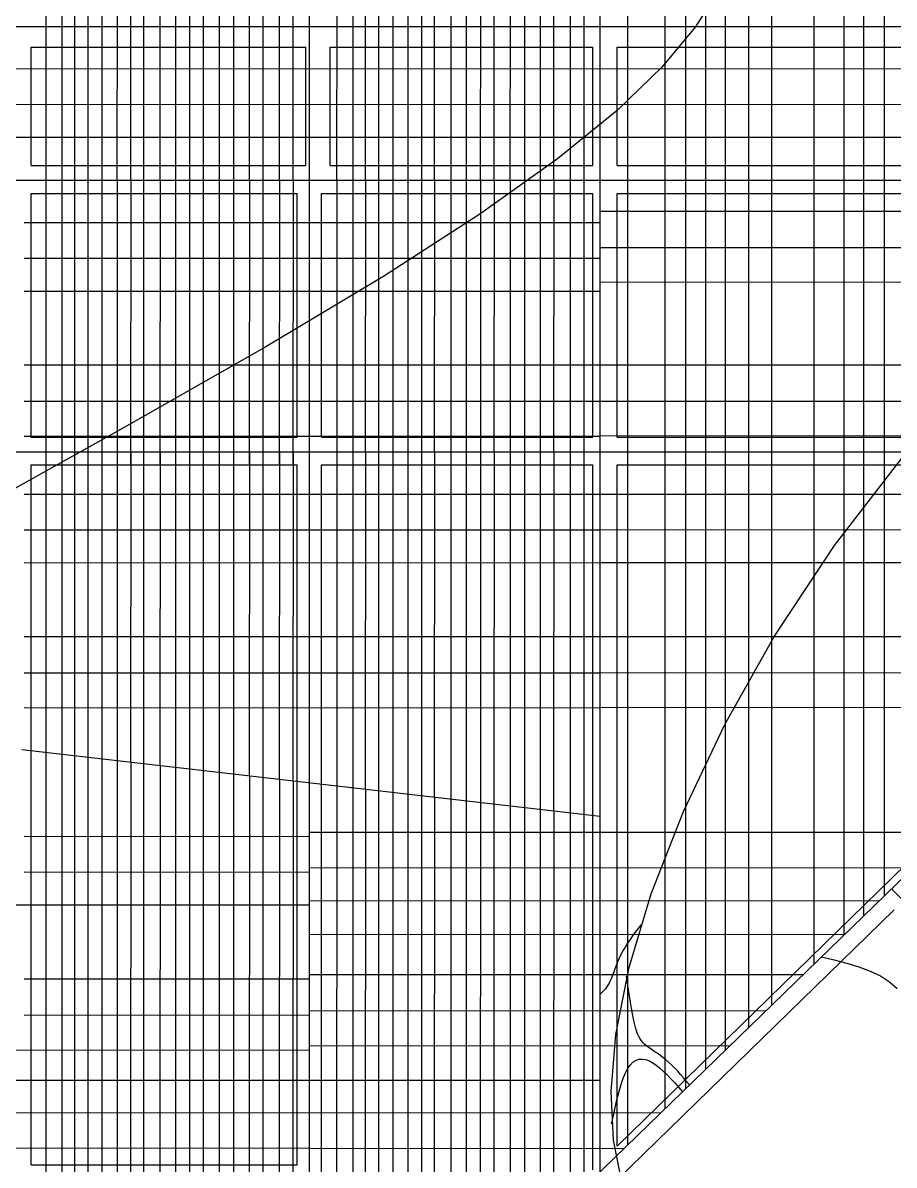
# Model space of a CAD drawing. Extents: x -15732 to 10897, y -24868 to 16165.
# Drawn here: x -2354 to 1596, y -2754 to 2426 of the extents above; entities that cross this region are included whole.
import ezdxf

# ---------------------------------------------------------------- set-up
doc = ezdxf.new("R2010")
doc.units = 0
doc.header["$MEASUREMENT"] = 0
for name, color, linetype in [('HIGHWAY', 7, 'CONTINUOUS'), ('STREETS-SPRAWL', 7, 'CONTINUOUS'), ('STREETS-SPRAWL-12M', 7, 'CONTINUOUS'), ('STREETS-SPRAWL-20M', 7, 'CONTINUOUS')]:
    doc.layers.add(name, color=color, linetype=linetype)

msp = doc.modelspace()

# ---------------------------------------------------------------- linework, layer by layer
at = {"layer": 'HIGHWAY', "color": 250, "linetype": 'CONTINUOUS'}
for p, q in [((802.1, 2576.5), (694.1, 2406.7)), ((694.1, 2406.7), (544.1, 2226.2)), ((544.1, 2226.2), (340.1, 2029)), ((340.1, 2029), (70.3, 1809.3)), ((70.3, 1809.3), (-277.2, 1561.2)), ((-277.2, 1561.2), (-714.2, 1278.9)), ((-714.2, 1278.9), (-1252.6, 956.5)), ((-1252.6, 956.5), (-1897.4, 590)), ((-1897.4, 590), (-2627, 183)), ((1630.6, 453.9), (1323.9, 56.5)), ((1323.9, 56.5), (1055.6, -350.8)), ((1055.6, -350.8), (827, -757.1)), ((827, -757.1), (639.2, -1151.7)), ((639.2, -1151.7), (493.5, -1524.1)), ((493.5, -1524.1), (391.2, -1863.3)), ((422.5, -1697.3), (410.4, -1714.1)), ((434.9, -1680.5), (422.5, -1697.3)), ((447.5, -1663.7), (434.9, -1680.5)), ((387.3, -1747.7), (376.6, -1764.5)), ((398.6, -1730.9), (387.3, -1747.7)), ((410.4, -1714.1), (398.6, -1730.9)), ((357.7, -1798.1), (349.7, -1814.8)), ((366.7, -1781.3), (357.7, -1798.1)), ((376.6, -1764.5), (366.7, -1781.3)), ((330.1, -1863.4), (324.6, -1878.4)), ((336, -1847.7), (330.1, -1863.4)), ((391.2, -1863.3), (332.1, -2161.1)), ((342.5, -1831.4), (336, -1847.7)), ((349.7, -1814.8), (342.5, -1831.4)), ((314.2, -1905.6), (309.1, -1917.5)), ((319.4, -1892.5), (314.2, -1905.6)), ((324.6, -1878.4), (319.4, -1892.5)), ((387.5, -1927), (383, -1896.6)), ((275.4, -1966.4), (269.6, -1972.3)), ((281.3, -1960.1), (275.4, -1966.4)), ((287.1, -1953.3), (281.3, -1960.1)), ((292.8, -1945.9), (287.1, -1953.3)), ((298.4, -1937.5), (292.8, -1945.9)), ((303.8, -1928.1), (298.4, -1937.5)), ((309.1, -1917.5), (303.8, -1928.1)), ((392.1, -1957), (387.5, -1927)), ((396.6, -1986.4), (392.1, -1957)), ((269.6, -1972.3), (263.6, -1978.1)), ((401.2, -2014.7), (396.6, -1986.4)), ((405.7, -2041.7), (401.2, -2014.7)), ((410.2, -2067), (405.7, -2041.7)), ((414.7, -2090.2), (410.2, -2067)), ((419.2, -2111), (414.7, -2090.2)), ((423.6, -2129.3), (419.2, -2111)), ((332.1, -2161.1), (311.3, -2418.9)), ((428.2, -2145.1), (423.6, -2129.3)), ((433, -2158.8), (428.2, -2145.1)), ((438.3, -2170.8), (433, -2158.8)), ((444, -2181.2), (438.3, -2170.8)), ((450.5, -2190.5), (444, -2181.2)), ((457.8, -2199), (450.5, -2190.5)), ((466.1, -2206.9), (457.8, -2199)), ((475.4, -2214.5), (466.1, -2206.9)), ((485.8, -2222.1), (475.4, -2214.5)), ((497, -2229.8), (485.8, -2222.1)), ((411.4, -2286.9), (424.6, -2278.3)), ((424.6, -2278.3), (438.5, -2273.5)), ((438.5, -2273.5), (453, -2272.2)), ((453, -2272.2), (468.1, -2274.4)), ((468.1, -2274.4), (483.6, -2279.6)), ((508.8, -2237.7), (497, -2229.8)), ((521.3, -2246.1), (508.8, -2237.7)), ((534.2, -2255.1), (521.3, -2246.1)), ((547.4, -2264.9), (534.2, -2255.1)), ((560.8, -2275.6), (547.4, -2264.9)), ((574.2, -2287.4), (560.8, -2275.6)), ((376.3, -2337.9), (387.2, -2316.6)), ((387.2, -2316.6), (398.9, -2299.6)), ((398.9, -2299.6), (411.4, -2286.9)), ((483.6, -2279.6), (499.6, -2287.8)), ((499.6, -2287.8), (515.9, -2298.5)), ((515.9, -2298.5), (532.6, -2311.6)), ((532.6, -2311.6), (549.5, -2326.7)), ((549.5, -2326.7), (566.7, -2343.5)), ((587.7, -2300.2), (574.2, -2287.4)), ((601.2, -2313.7), (587.7, -2300.2)), ((614.7, -2328), (601.2, -2313.7)), ((628.2, -2342.9), (614.7, -2328)), ((356.8, -2392), (366.2, -2363.3)), ((366.2, -2363.3), (376.3, -2337.9)), ((566.7, -2343.5), (584, -2361.5)), ((584, -2361.5), (601.5, -2380.6)), ((601.5, -2380.6), (619.1, -2400.3)), ((641.7, -2358.1), (628.2, -2342.9)), ((655.2, -2373.6), (641.7, -2358.1)), ((668.7, -2389.3), (655.2, -2373.6)), ((311.3, -2418.9), (322.5, -2640.5)), ((339.3, -2457.3), (347.8, -2423.5)), ((347.8, -2423.5), (356.8, -2392)), ((619.1, -2400.3), (636.7, -2420.4)), ((331.2, -2492.8), (339.3, -2457.3)), ((315.4, -2566.7), (323.2, -2529.5)), ((323.2, -2529.5), (331.2, -2492.8)), ((322.5, -2640.5), (359.5, -2829.6))]:
    msp.add_line(p, q, dxfattribs=at)
at = {"layer": 'STREETS-SPRAWL', "color": 7, "linetype": 'CONTINUOUS'}
for p, q in [((-2316.2, 2316.3), (-1071, 2316.3)), ((-2316.2, 1779.3), (-2316.2, 2316.3)), ((-1071, 1779.3), (-1071, 2316.3)), ((-960.9, 2316.3), (229.9, 2316.3)), ((-960.9, 1779.3), (-960.9, 2316.3)), ((229.9, 1779.3), (229.9, 2316.3)), ((340.1, 2316.3), (2860, 2316.3)), ((340.1, 1779.3), (340.1, 2316.3)), ((-2316.2, 1779.3), (-1071, 1779.3)), ((-960.9, 1779.3), (229.9, 1779.3)), ((340.1, 1779.3), (2860, 1779.3)), ((-2316.2, 1653), (-1110.6, 1653)), ((-2316.2, 547.6), (-2316.2, 1653)), ((-1110.6, 547.6), (-1110.6, 1653)), ((-1000.4, 1653), (229.9, 1653)), ((-1000.4, 547.6), (-1000.4, 1653)), ((229.9, 547.6), (229.9, 1653)), ((340.1, 1653), (2860, 1653)), ((340.1, 547.6), (340.1, 1653)), ((-2316.2, 547.6), (-1110.6, 547.6)), ((-1000.4, 547.6), (229.9, 547.6)), ((340.1, 547.6), (2860, 547.6)), ((-2316.2, 421.3), (-1110.6, 421.3)), ((-2316.2, -2752.7), (-2316.2, 421.3)), ((-1110.6, -2752.7), (-1110.6, 421.3)), ((-1000.4, 421.3), (229.9, 421.3)), ((-1000.4, -3974.4), (-1000.4, 421.3)), ((229.9, -2774.2), (229.9, 421.3)), ((340.1, 421.3), (2860, 421.3)), ((340.1, -2666.7), (340.1, 421.3)), ((2860, -208.5), (340.1, -2666.7)), ((1596.1, -1595.4), (340.1, -2820.6)), ((-2316.2, -2752.7), (-1110.6, -2752.7))]:
    msp.add_line(p, q, dxfattribs=at)
at = {"layer": 'STREETS-SPRAWL-12M', "color": 253, "linetype": 'CONTINUOUS'}
for p, q in [((387.7, 4052.9), (387.7, -2662.1)), ((556, 4052.9), (556, -2498.7)), ((649.6, 4052.9), (649.6, -2407.9)), ((741, 4052.9), (741, -2319.1)), ((830.4, 4052.9), (830.4, -2232.4)), ((935.7, 4052.9), (935.7, -2130.2)), ((1039.9, 4052.9), (1039.9, -2029)), ((1231.3, 4052.9), (1231.3, -1843.2)), ((1367.4, 4052.9), (1367.4, -1711.1)), ((1457.8, 4052.9), (1457.8, -1623.3)), ((1551.4, 4052.9), (1551.4, -1532.5)), ((-2249.3, 3700.6), (-2249.9, 1712.5)), ((-2176.6, 3700.6), (-2177.2, 1712.5)), ((-2119.7, 3700.6), (-2120.3, 1712.5)), ((-2059.5, 3700.6), (-2060, 1712.5)), ((-1995.3, 3700.6), (-1995.9, 1712.5)), ((-1926.6, 3700.6), (-1927.2, 1712.5)), ((-1865.1, 3700.6), (-1865.6, 1712.5)), ((-1806.8, 3700.6), (-1807.4, 1712.5)), ((-1732.2, 3700.6), (-1732.7, 1712.5)), ((-1662.1, 3700.6), (-1662.7, 1712.5)), ((-1598, 3700.6), (-1598.6, 1712.5)), ((-1536.4, 3700.6), (-1537, 1712.5)), ((-1463.4, 3700.6), (-1464, 1712.5)), ((-1398.3, 3700.6), (-1398.9, 1712.5)), ((-1327.1, 3700.6), (-1327.7, 1712.5)), ((-1265.9, 3700.6), (-1266.5, 1712.5)), ((-1191, 3700.6), (-1191.6, 1712.5)), ((-1129, 3700.6), (-1129.6, 1712.5)), ((-930.8, 3700.6), (-931.4, 1712.5)), ((-858.1, 3700.6), (-858.7, 1712.5)), ((-801.2, 3700.6), (-801.8, 1712.5)), ((-741, 3700.6), (-741.5, 1712.5)), ((-676.8, 3700.6), (-677.4, 1712.5)), ((-608.1, 3700.6), (-608.7, 1712.5)), ((-546.6, 3700.6), (-547.1, 1712.5)), ((-488.3, 3700.6), (-488.9, 1712.5)), ((-413.7, 3700.6), (-414.3, 1712.5)), ((-343.6, 3700.6), (-344.2, 1712.5)), ((-279.5, 3700.6), (-280.1, 1712.5)), ((-217.9, 3700.6), (-218.5, 1712.5)), ((-144.9, 3700.6), (-145.5, 1712.5)), ((-79.8, 3700.6), (-80.4, 1712.5)), ((-8.6, 3700.6), (-9.2, 1712.5)), ((52.6, 3700.6), (52, 1712.5)), ((127.5, 3700.6), (126.9, 1712.5)), ((189.5, 3700.6), (188.9, 1712.5)), ((-4218.1, 2219.6), (2872.2, 2217.5)), ((-4331, 2058.2), (2872.2, 2056.1)), ((-4362.1, 1909), (2872.2, 1906.9)), ((-2249.3, 1712.5), (-2249.7, 428.3)), ((-2176.6, 1712.5), (-2177, 428.3)), ((-2119.7, 1712.5), (-2120.1, 428.3)), ((-2059.5, 1712.5), (-2059.8, 428.3)), ((-1995.3, 1712.5), (-1995.7, 428.3)), ((-1926.6, 1712.5), (-1927, 428.3)), ((-1865.1, 1712.5), (-1865.4, 428.3)), ((-1806.8, 1712.5), (-1807.2, 428.3)), ((-1732.2, 1712.5), (-1732.5, 428.3)), ((-1662.1, 1712.5), (-1662.5, 428.3)), ((-1598, 1712.5), (-1598.4, 428.3)), ((-1536.4, 1712.5), (-1536.8, 428.3)), ((-1463.4, 1712.5), (-1463.8, 428.3)), ((-1398.3, 1712.5), (-1398.7, 428.3)), ((-1327.1, 1712.5), (-1327.5, 428.3)), ((-1265.9, 1712.5), (-1266.3, 428.3)), ((-1191, 1712.5), (-1191.4, 428.3)), ((-1129, 1712.5), (-1129.4, 428.3)), ((-930.8, 1712.5), (-931.2, 481.1)), ((-858.1, 1712.5), (-858.5, 481.1)), ((-801.2, 1712.5), (-801.5, 481.1)), ((-741, 1712.5), (-741.3, 481.1)), ((-676.8, 1712.5), (-677.2, 481.1)), ((-608.1, 1712.5), (-608.4, 481.1)), ((-546.6, 1712.5), (-546.9, 481.1)), ((-488.3, 1712.5), (-488.7, 481.1)), ((-413.7, 1712.5), (-414, 481.1)), ((-343.6, 1712.5), (-344, 481.1)), ((-279.5, 1712.5), (-279.8, 481.1)), ((-217.9, 1712.5), (-218.3, 481.1)), ((-144.9, 1712.5), (-145.3, 481.1)), ((-79.8, 1712.5), (-80.1, 481.1)), ((-8.6, 1712.5), (-9, 481.1)), ((52.6, 1712.5), (52.3, 481.1)), ((127.5, 1712.5), (127.1, 481.1)), ((189.5, 1712.5), (189.2, 481.1)), ((263.6, 1572.7), (2872.2, 1571.9)), ((-2348, 1520.7), (-1054.9, 1520.3)), ((-1054.9, 1520.7), (263.6, 1520.3)), ((263.6, 1408.2), (2872.2, 1407.4)), ((-2348, 1359.3), (-1054.9, 1358.9)), ((-1054.9, 1359.3), (263.6, 1358.9)), ((263.6, 1251.2), (2872.2, 1248.5)), ((-2348, 1210.1), (-1054.9, 1209.7)), ((-1054.9, 1210.1), (263.6, 1209.7)), ((-2348, 875.1), (-1054.9, 874.7)), ((-1054.9, 875.1), (263.6, 874.7)), ((263.6, 875.9), (4236.6, 874.7)), ((-2348, 710.6), (-1054.9, 710.3)), ((-1054.9, 710.6), (263.6, 710.3)), ((263.6, 711.4), (4236.6, 710.3)), ((-2348, 552.7), (-1054.9, 551.4)), ((-1054.9, 552.7), (263.6, 551.4)), ((263.6, 555.4), (4236.6, 551.4)), ((-2249.3, 481.1), (-2249.7, -881.1)), ((-2176.6, 481.1), (-2177, -889.5)), ((-2119.7, 481.1), (-2120.1, -896.1)), ((-2059.5, 481.1), (-2059.9, -903.1)), ((-1995.3, 481.1), (-1995.7, -910.5)), ((-1926.6, 481.1), (-1927, -918.4)), ((-1865.1, 481.1), (-1865.5, -925.5)), ((-1806.8, 481.1), (-1807.2, -932.3)), ((-1732.2, 481.1), (-1732.6, -940.9)), ((-1662.1, 481.1), (-1662.5, -949)), ((-1598, 481.1), (-1598.4, -956.4)), ((-1536.4, 481.1), (-1536.9, -963.5)), ((-1463.4, 481.1), (-1463.8, -972)), ((-1398.3, 481.1), (-1398.7, -979.5)), ((-1327.1, 481.1), (-1327.6, -987.7)), ((-1265.9, 481.1), (-1266.3, -994.8)), ((-1191, 481.1), (-1191.5, -1003.5)), ((-1129, 481.1), (-1129.4, -1010.6)), ((-930.8, 481.1), (-931.2, -1033.6)), ((-858.1, 481.1), (-858.6, -1042)), ((-801.2, 481.1), (-801.6, -1048.5)), ((-741, 481.1), (-741.4, -1055.5)), ((-676.8, 481.1), (-677.3, -1062.9)), ((-608.1, 481.1), (-608.5, -1070.9)), ((-546.6, 481.1), (-547, -1078)), ((-488.3, 481.1), (-488.8, -1084.7)), ((-413.7, 481.1), (-414.1, -1093.4)), ((-343.6, 481.1), (-344.1, -1101.5)), ((-279.5, 481.1), (-279.9, -1108.9)), ((-217.9, 481.1), (-218.4, -1116)), ((-144.9, 481.1), (-145.4, -1124.4)), ((-79.8, 481.1), (-80.3, -1132)), ((-8.6, 481.1), (-9.1, -1140.2)), ((52.6, 481.1), (52.1, -1147.3)), ((127.5, 481.1), (127, -1155.9)), ((189.5, 481.1), (189, -1163.1)), ((-2348, 289.3), (-1054.9, 288.9)), ((-1054.9, 289.3), (263.6, 288.9)), ((263.6, 289.7), (4236.6, 288.5)), ((-2348, 127.9), (-1054.9, 127.5)), ((-1054.9, 127.9), (263.6, 127.5)), ((263.6, 128.3), (4236.6, 127.1)), ((-2348, -21.3), (-1054.9, -21.7)), ((-1054.9, -21.3), (263.6, -21.7)), ((263.6, -20.9), (4236.6, -22.1)), ((-2348, -356.3), (-1054.9, -356.7)), ((-1054.9, -356.3), (263.6, -356.7)), ((263.6, -355.9), (2762.7, -356.6)), ((-2348, -520.7), (-1054.9, -521.1)), ((-1054.9, -520.7), (263.6, -521.1)), ((263.6, -520.4), (2593.4, -521)), ((-2348, -678.7), (-1054.9, -680)), ((-1054.9, -678.7), (263.6, -680)), ((263.6, -677.4), (2430, -679.6)), ((-2358.4, -868.5), (263.6, -1171.7)), ((-2249.2, -881.2), (-2249.8, -2795.5)), ((-2176.6, -889.6), (-2177.1, -2795.5)), ((-2119.6, -896.2), (-2120.2, -2795.5)), ((-2059.4, -903.1), (-2060, -2795.5)), ((-1995.3, -910.5), (-1995.8, -2795.5)), ((-1926.5, -918.5), (-1927.1, -2795.5)), ((-1865, -925.6), (-1865.6, -2795.5)), ((-1806.8, -932.3), (-1807.3, -2795.5)), ((-1732.1, -941), (-1732.7, -2795.5)), ((-1662.1, -949.1), (-1662.6, -2795.5)), ((-1597.9, -956.5), (-1598.5, -2795.5)), ((-1536.4, -963.6), (-1537, -2795.5)), ((-1463.4, -972), (-1463.9, -2795.5)), ((-1398.3, -979.6), (-1398.8, -2795.5)), ((-1327.1, -987.8), (-1327.6, -2795.5)), ((-1265.9, -994.9), (-1266.4, -2795.5)), ((-1191, -1003.5), (-1191.5, -2795.5)), ((-1129, -1010.7), (-1129.5, -2795.5)), ((-930.8, -1033.6), (-931.6, -3942.8)), ((-858.1, -1042), (-859, -3872.3)), ((-801.2, -1048.6), (-802, -3817)), ((-741, -1055.6), (-741.8, -3758.5)), ((-676.8, -1063), (-677.6, -3696.2)), ((-608.1, -1070.9), (-608.8, -3629.5)), ((-546.6, -1078), (-547.3, -3569.7)), ((-488.3, -1084.8), (-489, -3513.1)), ((-413.7, -1093.4), (-414.4, -3440.7)), ((-343.6, -1101.5), (-344.3, -3372.7)), ((-279.5, -1108.9), (-280.1, -3310.4)), ((-218, -1116), (-218.6, -3250.6)), ((-144.9, -1124.5), (-145.5, -3179.7)), ((-79.8, -1132), (-80.4, -3116.5)), ((-8.7, -1140.2), (-9.2, -3047.4)), ((52.6, -1147.3), (52, -2987.9)), ((127.4, -1156), (126.9, -2915.2)), ((189.5, -1163.2), (189, -2855)), ((-1054.9, -1242.9), (1848.9, -1243.7)), ((-2348, -1262.5), (-1054.9, -1262.9)), ((-2348, -1423.9), (-1054.9, -1424.3)), ((-1054.9, -1404.3), (1682.7, -1405.1)), ((-1054.9, -1553.5), (1529, -1554.3)), ((-4362.1, -1572.5), (-1054.9, -1573.5)), ((-1054.9, -1706.7), (1371.2, -1707.4)), ((1266.6, -1808.9), (1324.7, -1823)), ((1324.7, -1823), (1381.7, -1837.8)), ((1381.7, -1837.8), (1436.4, -1854.3)), ((1436.4, -1854.3), (1487.7, -1873.2)), ((-2348, -1908.1), (-1054.9, -1908.5)), ((-1054.9, -1888.5), (1184, -1889.1)), ((1487.7, -1873.2), (1534.4, -1895.5)), ((1534.4, -1895.5), (1575.5, -1921.9)), ((1575.5, -1921.9), (1609.8, -1953.1)), ((-1054.9, -2052.9), (1014.6, -2053.5)), ((-2348, -2072.6), (-1054.9, -2072.9)), ((-1054.9, -2210.9), (850.5, -2212.8)), ((-4362.1, -2228.5), (-1054.9, -2231.8)), ((263.6, -2370), (-4362.1, -2368.6)), ((-5655.3, -2514.1), (538.3, -2515.9)), ((-5655.3, -2672.1), (371.1, -2678.2))]:
    msp.add_line(p, q, dxfattribs=at)
at = {"layer": 'STREETS-SPRAWL-20M', "color": 252, "linetype": 'CONTINUOUS'}
for p, q in [((-1054.9, -4062.4), (-1054.9, 6121.6)), ((263.6, -6065.8), (263.6, 6105)), ((-4085.2, 2409.7), (2872.2, 2409.7)), ((-4362.1, 1712.5), (10064.5, 1712.5)), ((-6947.2, 481.1), (2872.2, 481.1)), ((-1755.7, -4742.7), (2872.2, -250.3)), ((1583.9, -1501), (3563.6, -3480.5))]:
    msp.add_line(p, q, dxfattribs=at)

doc.saveas('drawing.dxf')
